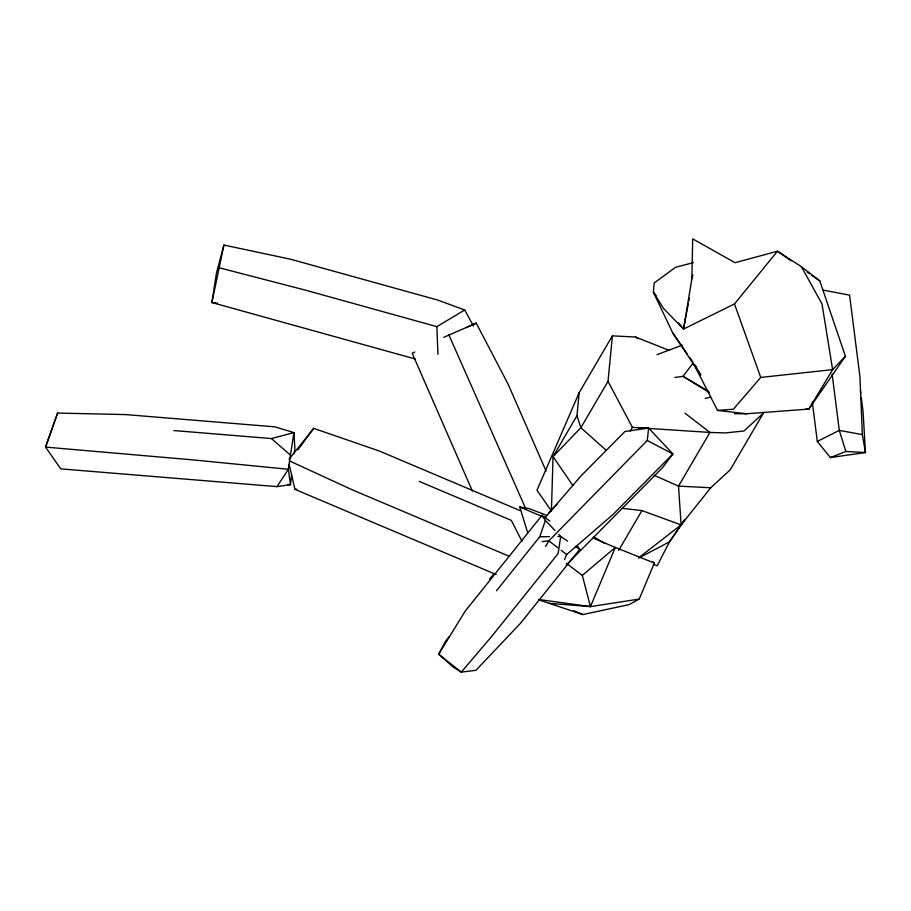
<?xml version="1.0" encoding="UTF-8"?>
<svg xmlns="http://www.w3.org/2000/svg" width="911" height="911" viewBox="0 0 911 911"><rect width="100%" height="100%" fill="white"/><g stroke="black" fill="none" stroke-linecap="round" stroke-linejoin="round"><path stroke-width="1.37" d="M791.192 260.853L777.47 251.231L734.471 303.932L683.535 329.053L691.87 278.777L692.679 238.864L735.04 262.71L777.47 251.231L801.395 266.684L819.798 280.895L845.419 356.235L808.877 409.073L746.576 413.753L734.403 413.731M606.168 450.307L580.876 427.726L576.959 415.701L579.157 392.675L612.397 335.874L635.571 337.013L669.232 350.462M612.397 335.874L608.013 381.356L580.876 427.726L553.034 456.593L551.428 511.037L536.978 490.232L579.157 392.675M545.564 546.554L548.866 540.838L647.265 440.48L648.621 428.102L638.884 428.011M173.864 430.55L271.455 438.567L293.911 432.6L288.343 469.279L290.472 484.686L276.978 486.633L60.741 468.869L45.55 447.096L57.598 413.07L125.604 414.585L274.769 426.838L293.911 432.6L294.879 448.155L294.196 453.769M291.657 474.847L290.472 484.686L287.648 484.447M693.305 262.664L675.598 267.265L654.144 283.048L653.403 292.226L663.538 308.487L683.535 329.053L688.226 303.887M688.739 301.097L689.263 298.296M473.447 326.047L464.712 309.991L437.906 300.118L290.723 259.259L223.924 245.048L211.899 302.543L415.086 358.945M691.87 278.777L692.838 274.894M223.924 245.048L216.465 272.958L211.899 302.543L217.478 303.181M57.598 413.07L45.55 447.096L194.248 460.009L288.343 469.279L276.978 486.633M496.484 590.761L539.745 536.784L545.359 520.454L541.965 515.353L465.168 611.19L438.669 654.212L452.847 666.75L461.262 672.136L475.929 670.291L520.545 623.215L579.738 549.344L577.369 545.951M549.333 603.344L590.442 606.612L615.312 547.443L654.36 563.044L639.203 599.085L629.125 604.597L582.869 614.572L538.595 599.757M564.581 559.502L566.665 554.537L612.761 514.715L672.899 453.94L648.621 428.102L624.969 431.472L581.013 475.895L544.744 518.108M576.959 415.701L553.034 456.593L572.848 485.529M630.287 431.028L632.428 427.373L608.013 381.356M618.717 550.301L641.936 510.615L681.121 524.895L710.762 487.772L730.189 469.871L763.418 413.082L743.991 430.971L725.236 432.93L709.92 432.44L632.428 427.373M297.931 449.806L313.68 428.352L379.363 451.036L520.033 510.593M692.975 363.238L683.034 376.323L674.846 377.496M313.68 428.352L289.038 459.292M449.237 636.584L445.684 641.025L438.669 654.212L461.262 672.136L491.997 636.072L558.124 553.558L560.709 536.477L558.785 534.472M845.419 356.235L832.62 369.627L760.731 377.427L733.378 409.21L717.572 410.44L693.943 364.366L700.81 375.025L672.694 332.868L653.403 292.226L656.068 295.483M489.492 579.089L494.104 573.782M548.934 512.506L556.94 504.409M566.107 565.093L662.707 467.445L672.899 453.94L647.265 440.48M639.203 599.085L590.442 606.612L582.323 575.399L615.312 547.443L593.072 538.025M638.713 557.783L681.121 524.895L684.662 519.782L669.505 541.84L657.195 565.788L653.278 564.353M218.834 267.686L305.117 290.062L436.881 326.639L464.712 309.991M638.827 557.999L669.505 541.84L681.121 524.895L678.513 486.11L709.92 432.44L684.958 413.15M414.756 352.022L412.227 353.297L472.388 491.052M443.771 337.332L476.248 323.132L508.167 384.271L546.076 471.078M817.304 441.436L839.282 430.402L862.341 434.604L865.45 452.539L830.365 457.561L817.304 441.436L812.293 401.979M466.136 327.584L476.248 323.132M830.365 457.561L845.863 451.457L865.45 452.539L863.093 411.886L861.316 397.834M656.99 354.698L682.168 345.144M705.182 398.426L710.648 397.094M542.159 541.646L548.866 540.838L557.76 547.693M289.151 464.462L294.936 489.344L296.827 489.173M539.745 536.784L549.527 536.636M557.908 536.522L560.709 536.477L567.667 541.18M710.762 487.772L678.513 486.11L654.223 475.36M717.572 410.44L746.576 413.753M622.19 508.315L641.936 510.615M538.663 599.495L590.442 606.612M527.423 531.876L519.794 507.006L528.972 508.543L547.033 515.467M806.269 408.584L808.877 409.073L832.62 369.627L821.995 303.921L801.395 266.684M822.781 290.04L849.587 295.153L859.973 376.949L862.341 434.604M519.794 507.006L545.962 518.086M419.288 481.418L511.333 520.386L522.003 541.362M509.556 556.416L352.648 489.993L289.482 460.92M294.936 489.344L496.244 574.556M573.759 610.712L582.869 614.572M708.769 391.445L683.034 376.323L709.407 392.584M593.801 536.784L604.688 543.411M575.353 546.384L579.738 549.344M807.214 272.07L809.503 273.676M811.792 275.281L819.798 280.895M635.571 337.013L637.825 338.619M541.965 515.353L549.891 521.058M566.54 563.465L582.323 575.399M561.108 550.255L566.665 554.537M652.458 561.404L654.36 563.044M271.455 438.567L290.051 454.76M545.359 520.454L554.947 530.464M678.217 322.551L683.535 329.053M672.694 332.868L687.167 353.832M689.581 357.328L692.804 361.986M694.41 364.32L696.824 367.816M448.827 334.781L525.909 509.055M734.471 303.932L760.731 377.427M845.863 451.457L839.282 430.402L832.119 373.954M860.428 390.808L860.781 393.609M436.881 326.639L437.952 354.333"/></g></svg>
